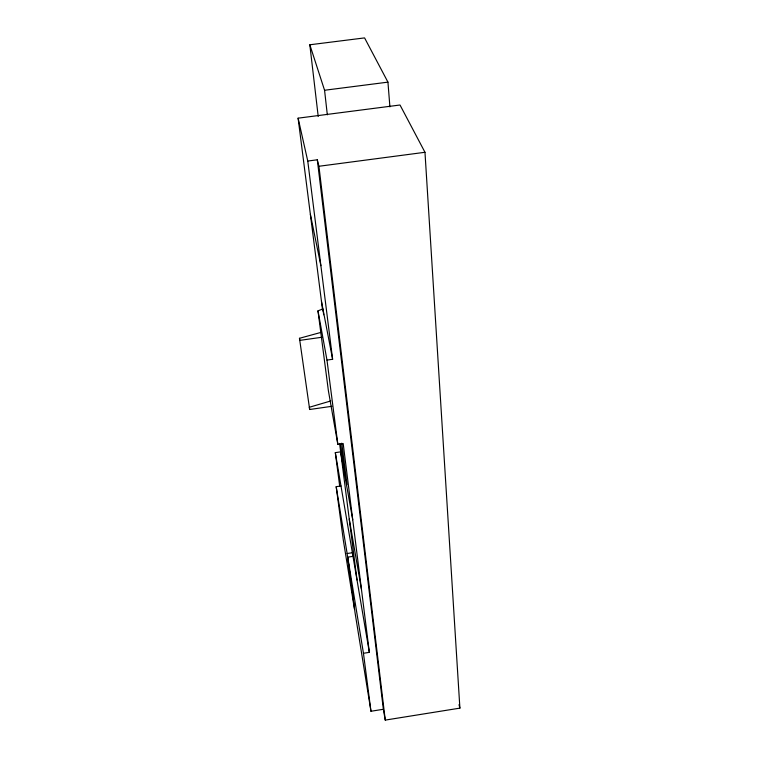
<?xml version="1.0" encoding="UTF-8"?>
<svg xmlns="http://www.w3.org/2000/svg" width="758" height="758" viewBox="0 0 758 758"><rect width="100%" height="100%" fill="white"/><g stroke="black" fill="none" stroke-linecap="round" stroke-linejoin="round"><path stroke-width="1.14" d="M383.359 709.28L385.254 720.1L459.898 708.133L424.973 152.282L400.006 105.002L298.102 118.172L307.767 161.047L317.308 159.786L383.359 709.28L370.965 711.26L363.452 653.282L369.345 652.354L343.175 443.544L337.831 444.321L328.394 390.787L317.981 310.856L322.927 308.904L323.666 314.778M330.782 400.954L309.349 407.264L309.671 409.5L331.862 406.307M321.856 337.272L299.77 340.38L299.476 338.295L320.833 332.44M340.996 485.973L336.182 486.683L343.289 539.942L354.441 608.996L347.126 553.52L352.375 552.734L352.811 556.201M370.965 711.26L355.047 612.729L347.723 557.149L352.991 556.344M339.698 486.143L335.311 452.63L341.062 451.796M317.981 310.856L326.982 360.088L332.62 359.283L307.767 161.047M317.308 159.786L318.929 166.267L424.973 152.282M387.944 82.139L364.579 37.9L309.823 44.779L324.566 90.259L387.944 82.139L389.906 106.869M459.016 704.694L459.898 708.133M310.373 214.362L320.88 265.67M321.477 301.4L332.62 359.283M340.787 452.801L352.735 519.77M349.239 519.04L361.414 589.08M335.311 452.63L369.345 652.354M336.182 486.683L347.126 553.52M347.723 557.149L363.452 653.282M299.476 338.295L309.671 409.5M298.102 118.172L322.662 310.714M339.603 443.477L357.018 580.003M326.982 360.088L337.831 444.321M341.782 443.165L347.003 484.58L340.503 444.264M318.929 166.267L385.254 720.1M309.823 44.779L318.218 116.495M324.566 90.259L327.323 114.828"/></g></svg>
